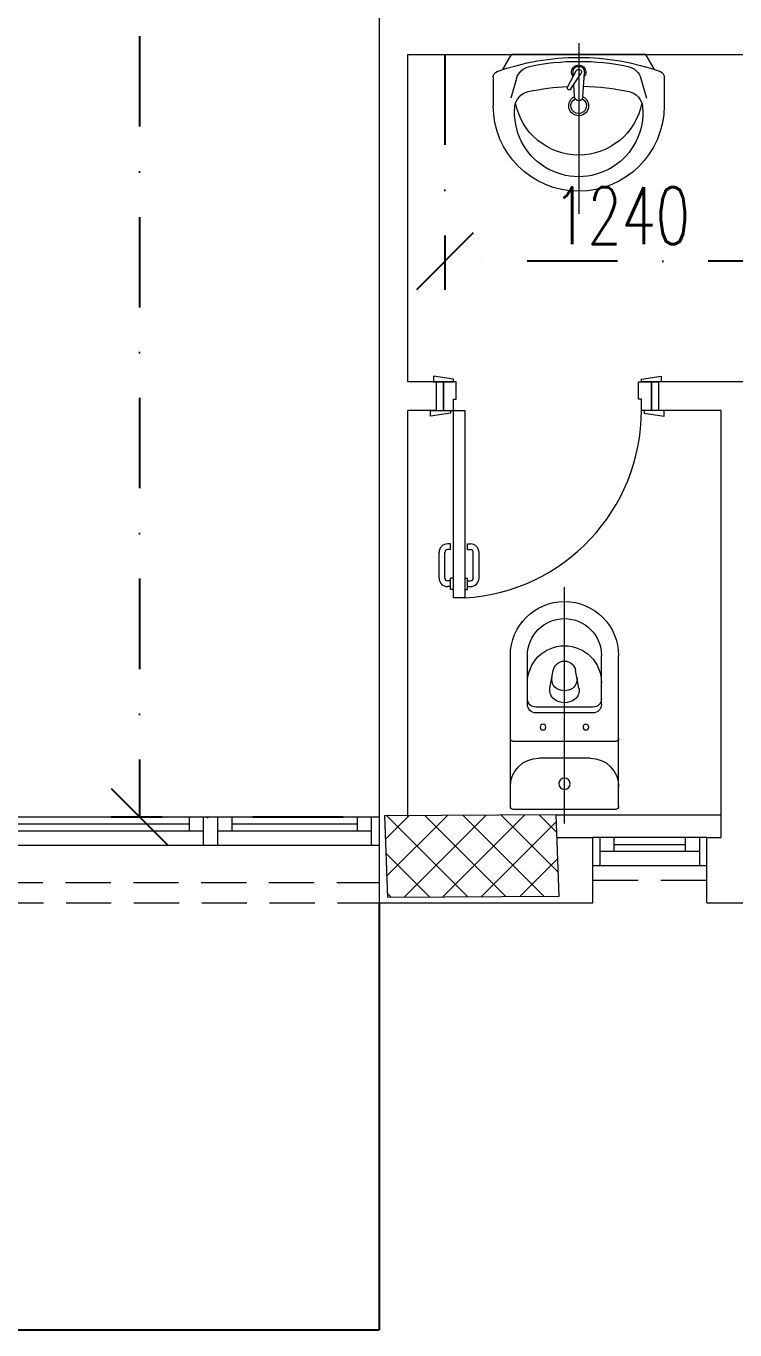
# Model space of a CAD drawing. Header units: inches. Extents: x -12418 to 57169, y -29325 to 19878.
# Drawn here: x 3988 to 6476, y -14597 to -10017 of the extents above; entities that cross this region are included whole.
import ezdxf

# ---------------------------------------------------------------- set-up
doc = ezdxf.new("R2010")
doc.units = ezdxf.units.IN
doc.header["$LTSCALE"] = 25
doc.header["$MEASUREMENT"] = 0
doc.linetypes.add('00-Ground Floor$0$HIDDEN', pattern=[9.525, 6.35, -3.175])
doc.linetypes.add('DASHDOT', pattern=[25.4, 12.7, -6.35, 0, -6.35])
doc.layers.get('0').update_dxf_attribs({"color": 8})
doc.layers.get('Defpoints').update_dxf_attribs({"color": 8})
for name, color, linetype, lineweight in [('00-Ground Floor$0$Aluminum', 251, 'Continuous', 5), ('00-Ground Floor$0$C-HYDR-CTCH', 251, 'Continuous', 5), ('00-Ground Floor$0$Hatch', 254, 'Continuous', 5), ('00-Ground Floor$0$Proj', 251, 'Continuous', 5), ('00-Ground Floor$0$SANIT', 250, 'Continuous', 5), ('00-Ground Floor$0$Walls', 251, 'Continuous', 5), ('00-Ground Floor$0$Wooden Joinery', 251, 'Continuous', 5), ('E-LITE-CLNG-CNDT', 6, 'DASHDOT', 35), ('T-DATA-DIM', 251, 'DASHDOT', 25), ('T-DATA-DIM @ 100', 251, 'DASHDOT', 25)]:
    doc.layers.add(name, color=color, linetype=linetype, lineweight=lineweight)
doc.layers.add('00-Ground Floor$0$X-WHITE glass', color=255, linetype='Continuous')
doc.styles.add('DC_Simplex', font='SIMPLEX.shx', dxfattribs={"width": 0.7})
doc.dimstyles.new('DevCad-MM', dxfattribs={"dimscale": 0.01, "dimtxt": 2, "dimasz": 2, "dimexe": 1, "dimexo": 1, "dimgap": 0.6, "dimtad": 1, "dimdec": 0, "dimrnd": 10, "dimzin": 1, "dimdsep": 46, "dimtxsty": 'DC_Simplex', "dimblk1": 'OBLIQUE', "dimblk2": 'OBLIQUE', "dimsah": 1, "dimcen": 3, "dimclrd": 256, "dimclre": 256, "dimclrt": 45, "dimadec": 0, "dimazin": 0, "dimtfac": 1, "dimtdec": 0, "dimtix": 1, "dimtmove": 2, "dimatfit": 2, "dimldrblk": 'OBLIQUE', "dimfxl": 1, "dimtolj": 1, "dimtzin": 0, "dimarcsym": 0})

# ---------------------------------------------------------------- blocks, each defined once
blk = doc.blocks.new('00-Ground Floor$0$A$C72370EFE')
at = {"layer": '00-Ground Floor$0$Wooden Joinery'}
for p, q in [((-0.01, -0.04), (-0.02, -0.04)), ((-0.01, -0.03), (-0.01, -0.07)), ((0, -0.03), (-0.01, -0.03)), ((0.04, -0.03), (0.05, -0.03)), ((0.05, -0.03), (0.05, -0.07)), ((0.05, -0.04), (0.06, -0.04)), ((-0.05, -0.07), (-0.05, -0.16)), ((-0.03, -0.07), (-0.03, -0.16)), ((-0.01, -0.06), (-0.02, -0.06)), ((0, -0.07), (-0.01, -0.07)), ((0.04, -0.07), (0.05, -0.07)), ((0.05, -0.06), (0.06, -0.06)), ((0.07, -0.07), (0.07, -0.16)), ((0.09, -0.07), (0.09, -0.16)), ((-0.01, -0.17), (-0.02, -0.17)), ((-0.01, -0.17), (-0.01, -0.19)), ((0.05, -0.17), (0.06, -0.17)), ((0.05, -0.17), (0.05, -0.19)), ((-0.01, -0.19), (-0.02, -0.19)), ((0.05, -0.19), (0.06, -0.19))]:
    blk.add_line(p, q, dxfattribs=at)
for centre, radius, start, end in [((-0.02, -0.07), 0.03, 90, 180), ((0.06, -0.07), 0.03, 0, 90), ((-0.02, -0.07), 0.01, 90, 180), ((0.06, -0.07), 0.01, 0, 90), ((-0.02, -0.16), 0.03, 180, 270), ((-0.02, -0.16), 0.01, 180, 270), ((0.06, -0.16), 0.01, 270, 0), ((0.06, -0.16), 0.03, 270, 0)]:
    blk.add_arc(centre, radius, start, end, dxfattribs=at)
blk = doc.blocks.new('00-Ground Floor$0$A$C268A7CF0')
at = {"layer": '00-Ground Floor$0$Wooden Joinery'}
for points in [[(80, 758.8), (80, 768.8), (10, 778.8), (10, 758.8)], [(740, 758.8), (740, 768.8), (810, 778.8), (810, 758.8)], [(70, 658.8), (70, 648.8), (0, 638.8), (0, 658.8)], [(120, 658.8), (120, 0), (80, 0), (80, 658.8)], [(750, 658.8), (750, 648.8), (820, 638.8), (820, 658.8)]]:
    blk.add_lwpolyline(points, close=True, dxfattribs=at)
for points in [[(45, 658.8), (45, 758.8), (20, 758.8), (20, 658.8), (45, 658.8)], [(45, 658.8), (80, 658.8), (80, 698.8), (90, 698.8), (90, 758.8), (45, 758.8), (45, 658.8)], [(775, 658.8), (740, 658.8), (740, 698.8), (730, 698.8), (730, 758.8), (775, 758.8), (775, 658.8)], [(775, 658.8), (775, 758.8), (800, 758.8), (800, 658.8), (775, 658.8)]]:
    blk.add_lwpolyline(points, dxfattribs=at)
blk.add_arc((80, 658.8), 660, 273.4748, 0, dxfattribs=at)
at = {"layer": '00-Ground Floor$0$Wooden Joinery', "xscale": 999.9999999998854, "yscale": 999.9999999998854, "zscale": 999.9999999998854, "rotation": 180}
blk.add_blockref('00-Ground Floor$0$A$C72370EFE', (120, 0), dxfattribs=at)
blk = doc.blocks.new('00-Ground Floor$0$WC manta')
at = {"layer": '00-Ground Floor$0$SANIT'}
for p, q in [((-0.12, 0.19), (0.41, 0.19)), ((-0.13, 0.18), (-0.13, -0.18)), ((0.109, 0.18), (0.109, -0.18)), ((0.209, 0.1), (0.209, -0.1)), ((0.229, 0.1), (0.229, -0.1)), ((0.239, 0.13), (0.41, 0.13)), ((0.05, 0.09), (0.05, -0.09)), ((0.2955, 0.051), (0.3581, 0.0393)), ((-0.18, 0), (0.65, 0)), ((0.2955, -0.051), (0.3581, -0.0393)), ((0.239, -0.13), (0.41, -0.13)), ((-0.12, -0.19), (0.41, -0.19))]:
    blk.add_line(p, q, dxfattribs=at)
for centre, radius in [((0.159, 0.0752), 0.01), ((-0.04, 0), 0.02), ((0.159, -0.0753), 0.01)]:
    blk.add_circle(centre, radius, dxfattribs=at)
for centre, radius, start, end in [((-0.12, 0.18), 0.01, 90, 180), ((-0.05, 0.09), 0.1, 0, 90), ((0.119, 0.18), 0.01, 90, 180), ((0.41, 0), 0.19, 270, 90), ((0.239, 0.1), 0.03, 90, 180), ((0.259, 0.1), 0.03, 90, 180), ((0.3147, 0), 0.13, 270, 90), ((0.41, 0), 0.13, 270, 90), ((0.2882, 0.0117), 0.04, 79.4289, 141.525), ((0.3029, 0), 0.0588, 141.525, 218.475), ((0.3454, 0), 0.0588, 166.4176, 193.5824), ((0.3271, 0.0044), 0.04, 79.4289, 166.4176), ((0.3507, 0), 0.04, 280.5711, 79.4289), ((0.2882, -0.0117), 0.04, 218.475, 280.5711), ((0.3271, -0.0044), 0.04, 193.5824, 280.5711), ((-0.05, -0.09), 0.1, 270, 0), ((0.239, -0.1), 0.03, 180, 270), ((0.259, -0.1), 0.03, 180, 270), ((-0.12, -0.18), 0.01, 180, 270), ((0.119, -0.18), 0.01, 180, 270)]:
    blk.add_arc(centre, radius, start, end, dxfattribs=at)
blk = doc.blocks.new('00-Ground Floor$0$lav-manta 60')
at = {"layer": '00-Ground Floor$0$SANIT'}
for p, q in [((-0.2658, -0.0529), (-0.2358, 0)), ((-0.2358, 0), (0.2358, 0)), ((0, 0.04), (0, -0.56)), ((0.2658, -0.0529), (0.2358, 0)), ((-0.3, -0.0789), (-0.3, -0.18)), ((-0.2185, -0.0841), (-0.2383, -0.1537)), ((-0.015, -0.1473), (-0.0199, -0.064)), ((0.0274, -0.121), (-0.0078, -0.0673)), ((0.0389, -0.1142), (0.0087, -0.0575)), ((0.0191, -0.077), (0.0199, -0.064)), ((0.2185, -0.0841), (0.2383, -0.1537)), ((0.3, -0.0789), (0.3, -0.18)), ((0.015, -0.1473), (0.0174, -0.1057))]:
    blk.add_line(p, q, dxfattribs=at)
for centre, radius, start, end in [((0, -0.8557), 0.8457, 70.1771, 109.8229), ((-0.1608, -0.1006), 0.06, 101.8086, 164.0794), ((0, -0.8696), 0.8457, 78.1914, 101.8086), ((0, -0.0617), 0.025, 320.7474, 220.368), ((0, -0.0617), 0.02, 353.2671, 186.682), ((0.1608, -0.1006), 0.06, 15.9206, 78.1914), ((-0.28, -0.0789), 0.02, 109.8229, 180), ((0, -0.0617), 0.00966, 25.4127, 215.9577), ((0.28, -0.0789), 0.02, 0, 70.1771), ((-0.1645, -0.189), 0.06, 102.0883, 174.8142), ((0, -0.9572), 0.8457, 91.1572, 102.0883), ((0, -0.9572), 0.8457, 88.5486, 88.844), ((0.0332, -0.1176), 0.00666, 210.6852, 30.6852), ((0, -0.9572), 0.8457, 77.9117, 87.4274), ((0.1645, -0.189), 0.06, 5.1858, 77.9117), ((0, -0.18), 0.3, 180, 0), ((0, -0.1282), 0.2252, 190.6097, 349.3903), ((0, -0.18), 0.035, 115.3106, 64.6894), ((0, -0.18), 0.0275, 117.1496, 62.8504), ((0, -0.1473), 0.015, 180, 0), ((0, -0.2039), 0.2252, 174.8142, 5.1858)]:
    blk.add_arc(centre, radius, start, end, dxfattribs=at)
blk = doc.blocks.new('00-Ground Floor')
at = {"layer": '00-Ground Floor$0$Hatch'}
h = blk.add_hatch(dxfattribs=at)
h.set_pattern_fill('ANSI37', color=256, scale=30)
h.set_pattern_definition([(45, (-1981.42, -13099.68), (-67.35192, 67.35192), []), (135, (-1981.42, -13099.68), (-67.35192, -67.35192), [])])
h.paths.add_polyline_path([(48971.2, 8818.2), (48367.3, 8810.1), (48371.2, 8521.7), (48975.1, 8529.8)])
h.paths.add_polyline_path([(41810.5, 8810.5), (41227, 8805), (41207, 8513.7), (41790.5, 8519.1)])
h.paths.add_polyline_path([(27433.5, 8803.1), (26834.4, 8799), (26828.7, 8506), (27427.8, 8510)])
h.paths.add_polyline_path([(34618.7, 8805.3), (34017.5, 8797.8), (34009.3, 8512.1), (34610.5, 8519.6)])
h.paths.add_polyline_path([(20214.3, 8812.4), (19607.8, 8790.5), (19622.4, 8498), (20228.8, 8519.8)])
h.paths.add_polyline_path([(13477.7, 8802), (12255.7, 8825.9), (12249.3, 8529.8), (13471.3, 8505.8)])
h.paths.add_polyline_path([(13491.8, 1601.9), (12276.8, 1586.2), (12263.3, 1293.7), (13478.3, 1309.4)])
h.paths.add_polyline_path([(13465.7, -5591.3), (12262.6, -5607.3), (12256.9, -5900.3), (13460, -5884.3)])
h.paths.add_polyline_path([(13484.2, -12790), (12287.5, -12801.4), (12290.4, -13095.9), (13487, -13084.4)])
h.paths.add_polyline_path([(5849.2, -12787.9), (5245.6, -12791.6), (5256.3, -13077.1), (5859.8, -13073.4)])
h.paths.add_polyline_path([(5833.8, -5589.9), (5236.9, -5588.3), (5236.8, -5889.5), (5833.6, -5891)])
h.paths.add_polyline_path([(5843.6, 1599.7), (5224.3, 1600.9), (5213.7, 1298), (5833, 1296.7)])
h.paths.add_polyline_path([(5820.3, 8779.1), (5219.7, 8793.5), (5216, 8503.9), (5816.7, 8489.4)])
h.paths.add_polyline_path([(-1378.8, 8777.2), (-1981.4, 8799.9), (-1979.5, 8511.6), (-1376.9, 8488.9)])
h.paths.add_polyline_path([(-1371.1, -5601.1), (-1973.1, -5608.1), (-1969.7, -5899.7), (-1367.7, -5892.7)])
h.paths.add_polyline_path([(-1353.5, -12795.7), (-1951.9, -12796.7), (-1947.1, -13097.4), (-1348.7, -13096.4)])
h.paths.add_polyline_path([(20233.2, -12782.5), (19627.5, -12795.4), (19633.2, -13096.6), (20238.9, -13083.7)])
h.paths.add_polyline_path([(20226.6, -5590), (19632.3, -5607.6), (19634.4, -5904.1), (20228.7, -5886.6)])
h.paths.add_polyline_path([(20217.9, 1618), (19619, 1610.4), (19623, 1310.2), (20221.9, 1317.9)])
h.paths.add_polyline_path([(27418.3, 1602.8), (26816.3, 1607.5), (26820.6, 1315.3), (27422.5, 1310.7)])
h.paths.add_polyline_path([(27422, -5579.9), (26818.1, -5597.5), (26831.6, -5897.5), (27431.7, -5876.5)])
h.paths.add_polyline_path([(27438.1, -12795.9), (26834.3, -12789.3), (26831.9, -13075), (27435.7, -13081.6)])
h.paths.add_polyline_path([(34636.6, -12785.4), (34039.3, -12800), (34048.3, -13099.7), (34645.6, -13085.1)])
h.paths.add_polyline_path([(34629.3, -5597.1), (34028, -5595.2), (34029.2, -5892.4), (34630.4, -5894.3)])
h.paths.add_polyline_path([(34592.8, 1606.7), (34012, 1611.4), (34031.7, 1321.6), (34612.5, 1316.9)])
h.paths.add_polyline_path([(41796.2, 1606), (41198.6, 1619.8), (41200.6, 1327.8), (41798.2, 1314.1)])
h.paths.add_polyline_path([(41797.2, -5592.6), (41228.8, -5600.2), (41230.6, -5894.3), (41799, -5886.7)])
h.paths.add_polyline_path([(41834.3, -12789.7), (41229, -12792.4), (41230.4, -13096.9), (41835.6, -13094.3)])
h.paths.add_polyline_path([(49008.5, -12790.2), (48420.5, -12774.1), (48407.3, -13081.4), (48995.3, -13097.4)])
h.paths.add_polyline_path([(48992.7, -5590.8), (48389.5, -5589.7), (48387.5, -5886.2), (48990.7, -5887.3)])
at = {"layer": '00-Ground Floor$0$Aluminum'}
for p, q in [((5226, -12795.7), (-1350.6, -12795.7)), ((4561, -12820.7), (3811, -12820.7)), ((4561, -12845.7), (4561, -12795.7)), ((4611, -12895.7), (4611, -12795.7)), ((4661, -12895.7), (4661, -12795.7)), ((4711, -12845.7), (4711, -12795.7)), ((5151, -12820.7), (4711, -12820.7)), ((5151, -12845.7), (5151, -12795.7)), ((5201, -12895.7), (5201, -12795.7)), ((4611, -12845.7), (3761, -12845.7)), ((5201, -12845.7), (4661, -12845.7)), ((6377.9, -12867.4, 0), (5977.9, -12867.4, 0)), ((6002.9, -12967.4, 0), (6002.9, -12867.4, 0)), ((6052.9, -12917.4, 0), (6052.9, -12867.4, 0)), ((6302.9, -12917.4, 0), (6302.9, -12867.4, 0)), ((6352.9, -12967.4, 0), (6352.9, -12867.4, 0)), ((5226, -12895.7), (3711, -12895.7)), ((6052.9, -12892.4, 0), (6302.9, -12892.4, 0)), ((6352.9, -12917.4, 0), (6002.9, -12917.4, 0)), ((6377.9, -12967.4, 0), (5977.9, -12967.4, 0))]:
    blk.add_line(p, q, dxfattribs=at)
at = {"layer": '00-Ground Floor$0$C-HYDR-CTCH', "flags": 128}
blk.add_lwpolyline([(5256.3, -13077.1), (5859.8, -13073.4), (5849.2, -12787.9), (5245.6, -12791.6), (5256.3, -13077.1)], dxfattribs=at)
at = {"layer": '00-Ground Floor$0$Proj', "linetype": '00-Ground Floor$0$HIDDEN'}
for p, q in [((-1350.6, -13025.7), (5226, -13025.7)), ((5977.9, -13017.4, 0), (6377.9, -13017.4, 0)), ((-1348.7, -13096.4), (5227.9, -13097.4, 0))]:
    blk.add_line(p, q, dxfattribs=at)
at = {"layer": '00-Ground Floor$0$Walls'}
for p, q in [((5227.9, -5597.4, 0), (5227.9, -13097.4, 0)), ((5227.9, -5597.4, 0), (5227.9, -13097.4, 0)), ((5327.9, -10117.4, 0), (9097.9, -10117.4, 0)), ((5327.9, -11267.4, 0), (5327.9, -10117.4, 0)), ((5427.9, -11267.4, 0), (5327.9, -11267.4, 0)), ((5427.9, -11267.4, 0), (5427.9, -11367.4, 0)), ((6207.9, -11267.4, 0), (6207.9, -11367.4, 0)), ((6627.9, -11267.4, 0), (6207.9, -11267.4, 0)), ((5327.9, -12797.4, 0), (5327.9, -11367.4, 0)), ((5427.9, -11367.4, 0), (5327.9, -11367.4, 0)), ((6427.9, -11367.4, 0), (6207.9, -11367.4, 0)), ((6427.9, -12867.4, 0), (6427.9, -11367.4, 0)), ((5849.2, -12787.9), (6427.9, -12787.9, 0)), ((5852.2, -12867.4, 0), (5977.9, -12867.4, 0)), ((5977.9, -13097.4, 0), (5977.9, -12867.4, 0)), ((6377.9, -12867.4, 0), (6427.9, -12867.4, 0)), ((6377.9, -13097.4, 0), (6377.9, -12867.4, 0)), ((5227.9, -13097.4, 0), (5977.9, -13097.4, 0)), ((6377.9, -13097.4, 0), (7177.9, -13097.4, 0))]:
    blk.add_line(p, q, dxfattribs=at)
at = {"layer": '00-Ground Floor$0$X-WHITE glass', "ltscale": 6}
for p, q in [((5227.9, -13097.4, 0), (5227.9, -14597.4, 0)), ((-1947.1, -14597.4, 0), (5227.9, -14597.4))]:
    blk.add_line(p, q, dxfattribs=at)
at = {"layer": '00-Ground Floor$0$SANIT', "xscale": -1000.000000000223, "yscale": 1000.000000000223, "zscale": 1000.000000000223}
blk.add_blockref('00-Ground Floor$0$lav-manta 60', (5927.9, -10117.4, 0), dxfattribs=at)
at = {"layer": '00-Ground Floor$0$SANIT', "xscale": -999.9999999999995, "yscale": 999.9999999999995, "zscale": 999.9999999999995, "rotation": 270}
blk.add_blockref('00-Ground Floor$0$WC manta', (5877.9, -12638.9, 0), dxfattribs=at)
at = {"layer": '00-Ground Floor$0$Wooden Joinery'}
blk.add_blockref('00-Ground Floor$0$A$C268A7CF0', (5407.9, -12026.2, 0), dxfattribs=at)
blk = doc.blocks.new('_OBLIQUE')
at = {"color": 0, "linetype": 'ByBlock'}
blk.add_line((-0.5, -0.5), (0.5, 0.5), dxfattribs=at)
blk = doc.blocks.new('*D138')
at = {"layer": 'Defpoints', "color": 0, "transparency": 16777216}
for p in [(5227.9, -4972.4, 0), (4386.4, -12795.7), (5201, -12795.7)]:
    blk.add_point(p, dxfattribs=at)
at = {"layer": 'T-DATA-DIM', "lineweight": -2, "transparency": 16777216}
for p, q in [((5127.9, -4972.4), (4286.4, -4972.4)), ((4386.4, -4972.4), (4386.4, -12795.7)), ((5101, -12795.7), (4286.4, -12795.7))]:
    blk.add_line(p, q, dxfattribs=at)
at = {"layer": 'T-DATA-DIM', "lineweight": -2, "transparency": 16777216, "xscale": 200, "yscale": 200, "zscale": 200}
for p, rotation in [((4386.4, -4972.4), 90), ((4386.4, -12795.7), 270)]:
    blk.add_blockref('_OBLIQUE', p, dxfattribs=dict(at, rotation=rotation))
at = {"layer": 'T-DATA-DIM', "color": 45, "transparency": 16777216, "insert": (4226.4, -8884.1), "char_height": 200, "attachment_point": 5, "rotation": 90, "style": 'DC_Simplex'}
blk.add_mtext('\\A1;7820', dxfattribs=at)
blk = doc.blocks.new('*D142')
at = {"layer": 'Defpoints', "color": 0, "transparency": 16777216}
for p in [(5457.9, -10017.4, 0), (6699.6, -10017.4, 0), (5457.9, -10843.6)]:
    blk.add_point(p, dxfattribs=at)
at = {"layer": 'T-DATA-DIM', "lineweight": -2, "transparency": 16777216}
for p, q in [((5457.9, -10117.4), (5457.9, -10943.6)), ((6699.6, -10117.4), (6699.6, -10943.6)), ((6699.6, -10843.6), (5457.9, -10843.6))]:
    blk.add_line(p, q, dxfattribs=at)
at = {"layer": 'T-DATA-DIM', "lineweight": -2, "transparency": 16777216, "xscale": 200, "yscale": 200, "zscale": 200, "rotation": 180}
blk.add_blockref('_OBLIQUE', (5457.9, -10843.6), dxfattribs=at)
at = {"layer": 'T-DATA-DIM', "lineweight": -2, "transparency": 16777216, "xscale": 200, "yscale": 200, "zscale": 200}
blk.add_blockref('_OBLIQUE', (6699.6, -10843.6), dxfattribs=at)
at = {"layer": 'T-DATA-DIM', "color": 45, "transparency": 16777216, "insert": (6078.8, -10683.6), "char_height": 200, "attachment_point": 5, "style": 'DC_Simplex'}
blk.add_mtext('\\A1;1240', dxfattribs=at)

msp = doc.modelspace()

# ---------------------------------------------------------------- block references
at = {"layer": 'E-LITE-CLNG-CNDT'}
msp.add_blockref('00-Ground Floor', (0, 0), dxfattribs=at)

# ---------------------------------------------------------------- dimensions: what is measured, and where the dimension line sits
at = {"layer": 'T-DATA-DIM @ 100'}
dim = msp.add_linear_dim(base=(4386.4, -12795.7), p1=(5227.9, -4972.4, 0), p2=(5201, -12795.7), angle=90, dimstyle='DevCad-MM', override={"dimscale": 100, "dimtix": 1, "dimtofl": 1, "dimtmove": 2, "dimatfit": 2}, dxfattribs=at)
dim.commit()
dim.dimension.update_dxf_attribs({"geometry": '*D138', "text_midpoint": (4226.4, -8884.1)})
dim = msp.add_linear_dim(base=(5457.9, -10843.6), p1=(6699.6, -10017.4, 0), p2=(5457.9, -10017.4, 0), dimstyle='DevCad-MM', override={"dimscale": 100, "dimtix": 1, "dimtofl": 1, "dimtmove": 2, "dimatfit": 2}, dxfattribs=at)
dim.commit()
dim.dimension.update_dxf_attribs({"geometry": '*D142', "text_midpoint": (6078.8, -10683.6)})

doc.saveas('drawing.dxf')
